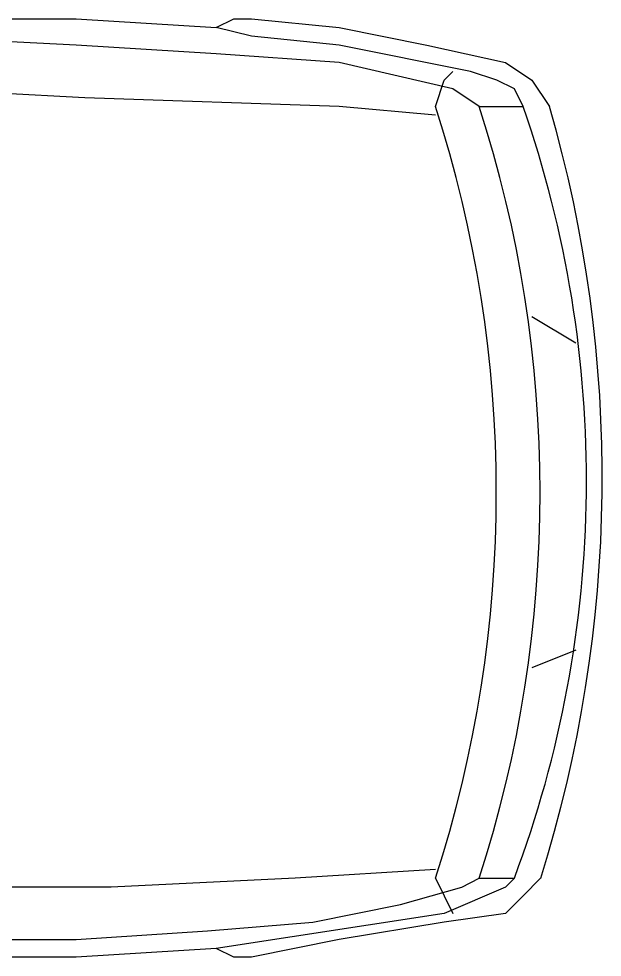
# Model space of a CAD drawing. Header units: millimetres. Extents: x -21385 to 341565, y -192336 to 174804.
# Drawn here: x -4924 to -3821, y -8766 to -6993 of the extents above; entities that cross this region are included whole.
import ezdxf

# ---------------------------------------------------------------- set-up
doc = ezdxf.new("R2010")
doc.units = ezdxf.units.MM

# ---------------------------------------------------------------- blocks, each defined once
blk = doc.blocks.new('car15')
at = {"color": 0, "linetype": 'ByBlock', "lineweight": -2}
for p, q in [((-282.9, 4985.4), (-332.6, 4902.6)), ((297, 4985.4), (330.2, 4902.6)), ((-780, 4902.6), (-730.3, 4935.7)), ((727.9, 4919.1), (761, 4886)), ((-813.2, 4852.8), (-780, 4902.6)), ((-730.3, 4886), (-763.4, 4869.4)), ((-730.3, 4803.1), (-730.3, 4886)), ((761, 4886), (794.1, 4852.8)), ((-763.4, 4869.4), (-780, 4836.3)), ((727.9, 4803.1), (727.9, 4869.4)), ((727.9, 4869.4), (744.4, 4852.8)), ((-846.3, 4703.7), (-813.2, 4852.8)), ((744.4, 4852.8), (794.1, 4736.9)), ((794.1, 4852.8), (810.7, 4736.9)), ((-780, 4836.3), (-796.6, 4786.6)), ((-730.3, 4803.1), (-763.4, 4753.4)), ((744.4, 4770), (727.9, 4803.1)), ((-796.6, 4786.6), (-846.3, 4538)), ((777.6, 4654), (744.4, 4770)), ((-763.4, 4753.4), (-813.2, 4538)), ((-780, 4736.9), (-796.6, 4753.4)), ((727.9, 4720.3), (794.1, 4753.4)), ((-730.3, 4720.3), (-780, 4736.9)), ((794.1, 4736.9), (860.4, 4306)), ((810.7, 4736.9), (843.8, 4538)), ((-713.7, 4720.3), (-730.3, 4538)), ((711.3, 4720.3), (727.9, 4455.2)), ((-879.4, 4538), (-846.3, 4703.7)), ((810.7, 4488.3), (777.6, 4654)), ((-896, 4372.3), (-879.4, 4538)), ((-846.3, 4538), (-862.9, 4372.3)), ((-813.2, 4538), (-829.7, 4306)), ((-730.3, 4538), (-746.9, 4057.5)), ((843.8, 4538), (877, 4372.3)), ((827.3, 4289.5), (810.7, 4488.3)), ((727.9, 4455.2), (744.4, 4107.2)), ((-896, 4339.2), (-896, 4372.3)), ((-862.9, 4372.3), (-879.4, 4306)), ((877, 4372.3), (877, 4339.2)), ((-879.4, 4306), (-896, 4339.2)), ((877, 4339.2), (860.4, 4306)), ((-896, 4040.9), (-879.4, 4306)), ((-829.7, 4306), (-846.3, 4040.9)), ((860.4, 4306), (877, 4040.9)), ((843.8, 4040.9), (827.3, 4289.5)), ((744.4, 4107.2), (744.4, 3742.7)), ((-746.9, 4057.5), (-763.4, 3742.7)), ((-896, 3792.4), (-896, 4040.9)), ((-846.3, 4040.9), (-862.9, 3709.5)), ((843.8, 3875.2), (843.8, 4040.9)), ((877, 4040.9), (877, 3444.4))]:
    blk.add_line(p, q, dxfattribs=at)
for centre, radius, start, end in [((-28.6, 2518.2), 2517.3, 72.512, 106.1859), ((-24.1, 2863.7), 2142, 69.4484, 109.2495), ((-1.2, 2549.6), 2368.5, 72.0721, 107.9279), ((-1.2, 2466.8), 2368.5, 72.0721, 107.9279)]:
    blk.add_arc(centre, radius, start, end, dxfattribs=at)

msp = doc.modelspace()

# ---------------------------------------------------------------- block references
at = {"rotation": 270}
msp.add_blockref('car15', (-8856.2, -7888.8), dxfattribs=at)

doc.saveas('drawing.dxf')
